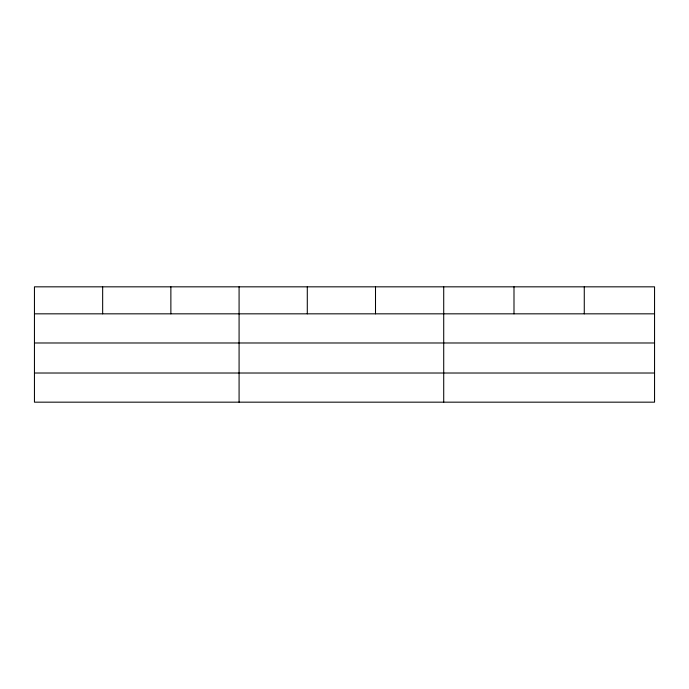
<?xml version="1.0" encoding="UTF-8"?>
<svg xmlns="http://www.w3.org/2000/svg" width="689" height="689" viewBox="0 0 689 689"><rect width="100%" height="100%" fill="white"/><g stroke="black" fill="none" stroke-linecap="round" stroke-linejoin="round"><path stroke-width="1.03" d="M654.55 342.984L654.55 286.831L34.45 286.831L34.45 402.169L654.55 402.169L654.55 342.984L34.45 342.984M34.45 313.831L654.55 313.831M34.45 373.016L654.55 373.016M584.272 286.831L584.272 313.831M513.994 286.831L513.994 313.831M443.716 286.831L443.716 402.169M375.505 286.831L375.505 313.831M307.294 286.831L307.294 313.831M239.083 286.831L239.083 402.169M170.872 286.831L170.872 313.831M102.661 286.831L102.661 313.831"/></g></svg>
